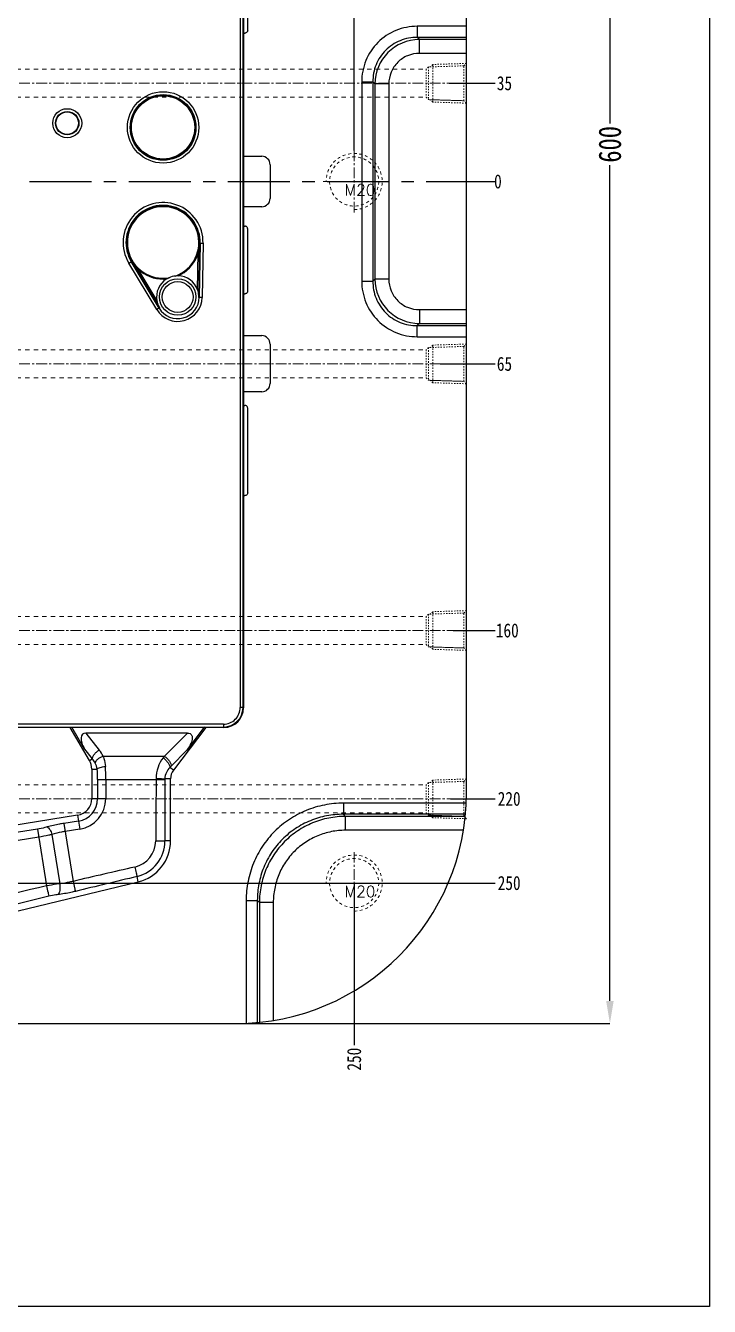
# Model space of a CAD drawing. Header units: millimetres. Extents: x -1265 to 1982, y -12197 to 1934.
# Drawn here: x 342.1 to 585.8, y -5258.4 to -4802 of the extents above; entities that cross this region are included whole.
import ezdxf

# ---------------------------------------------------------------- set-up
doc = ezdxf.new("R2010")
doc.units = ezdxf.units.MM
doc.header["$LTSCALE"] = 16.335
doc.header["$PDMODE"] = 3
doc.header["$PDSIZE"] = 0.3125
doc.linetypes.add('CENTER', pattern=[0.6, 0.375, -0.075, 0.075, -0.075])
doc.linetypes.add('HIDDEN', pattern=[0.2, 0.1, -0.1])
doc.layers.get('0').update_dxf_attribs({"linetype": 'CONTINUOUS'})
doc.layers.get('Defpoints').update_dxf_attribs({"linetype": 'CONTINUOUS'})
doc.layers.add('cool', color=153, linetype='HIDDEN', lineweight=9)
doc.layers.add('screw', color=33, linetype='CONTINUOUS', lineweight=13)
doc.layers.add('DEFAULT_2', color=8, linetype='HIDDEN')
doc.layers.add('DIM', color=3, linetype='CONTINUOUS')
doc.styles.get("Standard").update_dxf_attribs({"font": 'txt', "width": 0.8})
doc.styles.add('TXT', font='txt.shx', dxfattribs={"bigfont": 'gbcbig.shx'})
doc.dimstyles.new('11', dxfattribs={"dimtxt": 8, "dimasz": 8, "dimexe": 0, "dimexo": 0, "dimgap": 0, "dimtad": 0, "dimdsep": 46, "dimtxsty": 'Standard', "dimcen": 0, "dimclrd": 4, "dimclre": 4, "dimclrt": 6, "dimazin": 0, "dimtp": 0.01, "dimtm": 0.01, "dimtfac": 1, "dimtofl": 0, "dimtmove": 0, "dimatfit": 3, "dimfxl": 0, "dimtolj": 1, "dimarcsym": 0})

# ---------------------------------------------------------------- blocks, each defined once
blk = doc.blocks.new('cool_jt_f12')
at = {"layer": 'cool', "ltscale": 0.3}
for p, q in [((0, 7.0785), (0.856, 6.2225)), ((0, 7.0785), (12, 6.7035)), ((0.856, 6.2225), (0.856, -6.2225)), ((13.5, 5.827375), (0.856, 6.2225)), ((0.856, 6.2225), (13.5, 5.827375)), ((12, 6.7035), (12.856, 5.8475)), ((12, 6.7035), (12, -6.7035)), ((14.327375, 5), (13.5, 5.827375)), ((13.5, -5.827375), (13.5, 5.827375)), ((14.327375, -5), (14.327375, 5)), ((0.856, -6.2225), (0, -7.0785)), ((0, -7.0785), (12, -6.7035)), ((0.856, -6.2225), (13.5, -5.827375)), ((12, -6.7035), (12.856, -5.8475)), ((13.5, -5.827375), (14.327375, -5))]:
    blk.add_line(p, q, dxfattribs=at)
blk = doc.blocks.new('06')
at = {"layer": 'cool', "ltscale": 0.932966}
for p, q in [((-3287.69, 1844.03), (-2736.35, 1844.03)), ((-3287.69, 1834.03), (-2736.35, 1834.03))]:
    blk.add_line(p, q, dxfattribs=at)
at = {"layer": 'cool', "color": 1, "linetype": 'CENTER', "ltscale": 0.621977}
blk.add_line((-3302.02, 1839.03), (-2722.02, 1839.03), dxfattribs=at)
at = {"layer": 'cool', "ltscale": 0.932966}
blk.add_blockref('cool_jt_f12', (-3302.02, 1839.03), dxfattribs=at)
at = {"layer": 'cool', "ltscale": 0.932966, "rotation": 180}
blk.add_blockref('cool_jt_f12', (-2722.02, 1839.03), dxfattribs=at)
blk = doc.blocks.new('*D693')
at = {"color": 4, "lineweight": -2}
for p, q in [((417.2, -4557.53), (550.36, -4557.53)), ((550.36, -4565.53), (550.36, -4836.82)), ((550.36, -5149.53), (550.36, -4851.75)), ((387.66, -5157.53), (550.36, -5157.53))]:
    blk.add_line(p, q, dxfattribs=at)
at = {"color": 4}
for points in [[(549.02, -4565.53), (551.69, -4565.53), (550.36, -4557.53)], [(549.02, -5149.53), (551.69, -5149.53), (550.36, -5157.53)]]:
    blk.add_solid(points, dxfattribs=at)
at = {"layer": 'Defpoints', "color": 0}
for p in [(417.2, -4557.53), (387.66, -5157.53), (550.36, -5157.53)]:
    blk.add_point(p, dxfattribs=at)
at = {"color": 6, "insert": (550.36, -4844.28), "char_height": 8, "attachment_point": 5, "rotation": 90}
blk.add_mtext('\\A1;600', dxfattribs=at)
blk = doc.blocks.new('screw_m20_g')
at = {"layer": 'screw', "color": 1, "linetype": 'CENTER', "ltscale": 0.621977}
for p, q in [((0, -11), (0, 11)), ((-11, 0), (11, 0))]:
    blk.add_line(p, q, dxfattribs=at)
at = {"layer": 'screw', "linetype": 'HIDDEN', "ltscale": 0.621977}
blk.add_circle((0, 0), 8.75, dxfattribs=at)
at = {"layer": 'screw', "color": 92, "linetype": 'HIDDEN', "ltscale": 0.621977}
blk.add_arc((0, 0), 10, 270, 180, dxfattribs=at)
at = {"layer": 'screw', "color": 6, "style": 'TXT'}
blk.add_text('M20', height=4, dxfattribs=at).set_placement((-3.4, -5))
blk = doc.blocks.new('*D694')
at = {"layer": 'Defpoints', "color": 0}
for p in [(209.2, -4857.53), (486.22, -4857.53), (509.45, -4857.53)]:
    blk.add_point(p, dxfattribs=at)
at = {"layer": 'DIM', "color": 4, "lineweight": -2}
blk.add_line((486.22, -4857.53), (509.45, -4857.53), dxfattribs=at)
at = {"layer": 'DIM', "color": 6, "insert": (510.45, -4857.53), "char_height": 5, "attachment_point": 5}
blk.add_mtext('\\A1;0', dxfattribs=at)
blk = doc.blocks.new('*D695')
at = {"layer": 'Defpoints', "color": 0}
for p in [(493.05, -4822.53), (509.45, -4822.53), (209.2, -4857.53)]:
    blk.add_point(p, dxfattribs=at)
at = {"layer": 'DIM', "color": 4, "lineweight": -2}
blk.add_line((493.05, -4822.53), (509.45, -4822.53), dxfattribs=at)
at = {"layer": 'DIM', "color": 6, "insert": (512.78, -4822.53), "char_height": 5, "attachment_point": 5}
blk.add_mtext('\\A1;35', dxfattribs=at)
blk = doc.blocks.new('*D696')
at = {"layer": 'Defpoints', "color": 0}
for p in [(209.2, -4857.53), (489.88, -4922.53), (509.45, -4922.53)]:
    blk.add_point(p, dxfattribs=at)
at = {"layer": 'DIM', "color": 4, "lineweight": -2}
blk.add_line((489.88, -4922.53), (509.45, -4922.53), dxfattribs=at)
at = {"layer": 'DIM', "color": 6, "insert": (512.78, -4922.53), "char_height": 5, "attachment_point": 5}
blk.add_mtext('\\A1;65', dxfattribs=at)
blk = doc.blocks.new('*D697')
at = {"layer": 'Defpoints', "color": 0}
for p in [(209.2, -4857.53), (494.45, -5017.53), (509.45, -5017.53)]:
    blk.add_point(p, dxfattribs=at)
at = {"layer": 'DIM', "color": 4, "lineweight": -2}
blk.add_line((494.45, -5017.53), (509.45, -5017.53), dxfattribs=at)
at = {"layer": 'DIM', "color": 6, "insert": (513.78, -5017.53), "char_height": 5, "attachment_point": 5}
blk.add_mtext('\\A1;160', dxfattribs=at)
blk = doc.blocks.new('*D698')
at = {"layer": 'Defpoints', "color": 0}
for p in [(209.2, -4857.53), (493.54, -5077.53), (509.45, -5077.53)]:
    blk.add_point(p, dxfattribs=at)
at = {"layer": 'DIM', "color": 4, "lineweight": -2}
blk.add_line((493.54, -5077.53), (509.45, -5077.53), dxfattribs=at)
at = {"layer": 'DIM', "color": 6, "insert": (514.45, -5077.53), "char_height": 5, "attachment_point": 5}
blk.add_mtext('\\A1;220', dxfattribs=at)
blk = doc.blocks.new('*D699')
at = {"layer": 'Defpoints', "color": 0}
for p in [(209.2, -4857.53), (305.2, -5107.53), (509.45, -5107.53)]:
    blk.add_point(p, dxfattribs=at)
at = {"layer": 'DIM', "color": 4, "lineweight": -2}
blk.add_line((305.2, -5107.53), (509.45, -5107.53), dxfattribs=at)
at = {"layer": 'DIM', "color": 6, "insert": (514.45, -5107.53), "char_height": 5, "attachment_point": 5}
blk.add_mtext('\\A1;250', dxfattribs=at)
blk = doc.blocks.new('*D702')
at = {"layer": 'Defpoints', "color": 0}
for p in [(209.2, -4857.53), (459.2, -5107.53), (459.2, -5165.28)]:
    blk.add_point(p, dxfattribs=at)
at = {"layer": 'DIM', "color": 4, "lineweight": -2}
blk.add_line((459.2, -5107.53), (459.2, -5165.28), dxfattribs=at)
at = {"layer": 'DIM', "color": 6, "insert": (459.2, -5170.28), "char_height": 5, "attachment_point": 5, "rotation": 90}
blk.add_mtext('\\A1;250', dxfattribs=at)
blk = doc.blocks.new('*D703')
at = {"layer": 'Defpoints', "color": 0}
for p in [(494.78, -4722.53), (508.4, -4722.53), (209.2, -4857.53)]:
    blk.add_point(p, dxfattribs=at)
at = {"layer": 'DIM', "color": 4, "lineweight": -2}
blk.add_line((494.78, -4722.53), (508.4, -4722.53), dxfattribs=at)
at = {"layer": 'DIM', "color": 6, "insert": (513.07, -4722.53), "char_height": 5, "attachment_point": 5}
blk.add_mtext('\\A1;135', dxfattribs=at)
blk = doc.blocks.new('*D704')
at = {"layer": 'Defpoints', "color": 0}
for p in [(213.46, -4607.53), (511.85, -4607.53), (209.2, -4857.53)]:
    blk.add_point(p, dxfattribs=at)
at = {"layer": 'DIM', "color": 4, "lineweight": -2}
blk.add_line((213.46, -4607.53), (511.85, -4607.53), dxfattribs=at)
at = {"layer": 'DIM', "color": 6, "insert": (516.85, -4607.53), "char_height": 5, "attachment_point": 5}
blk.add_mtext('\\A1;250', dxfattribs=at)
blk = doc.blocks.new('*D706')
at = {"layer": 'Defpoints', "color": 0}
for p in [(459.2, -4551.38), (459.2, -4846.53), (209.2, -4857.53)]:
    blk.add_point(p, dxfattribs=at)
at = {"layer": 'DIM', "color": 4, "lineweight": -2}
blk.add_line((459.2, -4846.53), (459.2, -4551.38), dxfattribs=at)
at = {"layer": 'DIM', "color": 6, "insert": (459.2, -4546.38), "char_height": 5, "attachment_point": 5, "rotation": 90}
blk.add_mtext('\\A1;250', dxfattribs=at)

msp = doc.modelspace()

# ---------------------------------------------------------------- linework, layer by layer
at = {"color": 7, "linetype": 'Continuous'}
for p, q in [((499.202, -5075.525), (499.202, -4639.525)), ((418.612, -4677.584), (418.612, -5044.903)), ((419.617, -5044.903), (419.617, -4677.584)), ((419.749, -4730.452), (419.749, -4848.525)), ((421.257, -4803.632), (421.257, -4749.362)), ((419.749, -4804.637), (420.252, -4804.637)), ((499.202, -4802.212), (481.694, -4802.212)), ((481.694, -4802.212), (481.694, -4806.173)), ((499.202, -4806.173), (481.694, -4806.173)), ((482.441, -4806.92), (481.694, -4806.173)), ((499.202, -4806.92), (482.441, -4806.92)), ((482.441, -4811.872), (482.441, -4806.92)), ((499.202, -4811.872), (482.441, -4811.872)), ((461.888, -4822.017), (465.849, -4822.017)), ((461.888, -4822.017), (461.888, -4893.033)), ((465.849, -4822.017), (465.849, -4893.033)), ((466.597, -4822.765), (465.849, -4822.017)), ((471.548, -4822.765), (466.597, -4822.765)), ((466.597, -4822.765), (466.597, -4892.286)), ((471.548, -4822.765), (471.548, -4892.286)), ((419.718, -4848.525), (419.718, -4866.525)), ((419.749, -4848.525), (426.249, -4848.525)), ((429.249, -4851.525), (429.249, -4863.525)), ((426.249, -4866.525), (419.749, -4866.525)), ((419.749, -4866.525), (419.749, -4912.452)), ((419.749, -4873.429), (420.252, -4873.429)), ((421.257, -4896.544), (421.257, -4874.434)), ((403.405, -4896.131), (403.625, -4882.996)), ((403.862, -4898.8), (404.187, -4879.478)), ((404.343, -4879.48), (404.018, -4898.803)), ((404.187, -4879.478), (405.347, -4879.497)), ((405.347, -4879.497), (405.023, -4898.819)), ((378.893, -4886.585), (379.889, -4885.988)), ((388.836, -4903.157), (378.893, -4886.585)), ((389.697, -4902.64), (379.755, -4886.069)), ((379.889, -4885.988), (389.831, -4902.56)), ((382.134, -4888.755), (388.893, -4900.02)), ((466.597, -4892.286), (465.849, -4893.033)), ((471.548, -4892.286), (466.597, -4892.286)), ((461.888, -4893.033), (465.849, -4893.033)), ((405.023, -4898.819), (403.862, -4898.8)), ((419.749, -4897.549), (420.252, -4897.549)), ((389.831, -4902.56), (388.836, -4903.157)), ((482.441, -4903.179), (499.202, -4903.179)), ((482.441, -4903.179), (482.441, -4908.13)), ((482.441, -4908.13), (481.694, -4908.878)), ((481.694, -4908.878), (499.202, -4908.878)), ((481.694, -4912.839), (481.694, -4908.878)), ((482.441, -4908.13), (499.202, -4908.13)), ((419.718, -4912.452), (419.718, -4932.452)), ((419.749, -4912.452), (426.249, -4912.452)), ((481.694, -4912.839), (499.202, -4912.839)), ((429.249, -4915.452), (429.249, -4929.452)), ((426.249, -4932.452), (419.749, -4932.452)), ((419.749, -4932.452), (419.749, -5045.035)), ((419.749, -4937.297), (420.252, -4937.297)), ((421.257, -4968.452), (421.257, -4938.302)), ((419.749, -4969.457), (420.252, -4969.457)), ((419.617, -5044.903), (418.612, -5044.903)), ((419.617, -5044.903), (419.749, -5045.035)), ((412.584, -5050.931), (203.652, -5050.931)), ((204.75, -5051.936), (412.584, -5051.936)), ((357.973, -5052.068), (337.899, -5052.068)), ((357.973, -5052.068), (358.563, -5052.015)), ((364.872, -5063.856), (357.973, -5052.068)), ((358.563, -5052.015), (405.751, -5052.015)), ((363.105, -5059.775), (358.563, -5052.015)), ((406.384, -5052.068), (394.794, -5067.318)), ((405.751, -5052.015), (399.533, -5060.197)), ((406.384, -5052.068), (405.751, -5052.015)), ((412.717, -5052.068), (406.384, -5052.068)), ((412.584, -5050.931), (412.584, -5051.936)), ((412.717, -5052.068), (412.584, -5051.936)), ((399.827, -5054.068), (363.562, -5054.068)), ((363.562, -5054.068), (368.374, -5060.142)), ((399.827, -5054.068), (391.556, -5062.289)), ((363.105, -5059.775), (365.873, -5063.27)), ((399.533, -5060.197), (393.979, -5065.878)), ((364.872, -5063.856), (365.873, -5063.27)), ((369.715, -5062.289), (391.556, -5062.289)), ((365.694, -5066.886), (367.619, -5066.886)), ((365.694, -5066.886), (365.694, -5077.433)), ((388.625, -5070.271), (388.622, -5070.609)), ((393.775, -5070.344), (391.735, -5070.344)), ((394.794, -5067.318), (393.521, -5066.351)), ((393.775, -5092.496), (393.775, -5070.344)), ((367.778, -5070.609), (388.622, -5070.609)), ((367.778, -5070.609), (367.778, -5077.433)), ((370.675, -5070.609), (370.675, -5077.433)), ((365.694, -5077.433), (370.675, -5077.433)), ((499.126, -5079.048), (455.384, -5079.048)), ((455.384, -5079.048), (455.384, -5083.009)), ((360.644, -5083.357), (326.73, -5088.795)), ((360.644, -5083.357), (361.433, -5088.275)), ((498.859, -5083.009), (455.384, -5083.009)), ((456.131, -5083.757), (455.384, -5083.009)), ((498.787, -5083.757), (456.131, -5083.757)), ((456.131, -5088.708), (456.131, -5083.757)), ((346.304, -5088.309), (325.123, -5091.706)), ((346.304, -5088.309), (349.55, -5108.554)), ((360.974, -5085.414), (355.69, -5086.262)), ((355.69, -5086.262), (359.001, -5106.911)), ((361.433, -5088.275), (356.149, -5089.123)), ((498.135, -5088.708), (456.131, -5088.708)), ((346.763, -5091.171), (210.867, -5112.962)), ((351.466, -5090.213), (354.28, -5107.761)), ((393.775, -5092.496), (391.777, -5092.496)), ((382.276, -5107.082), (381.817, -5105.17)), ((259.532, -5136.552), (382.276, -5107.082)), ((420.724, -5113.708), (424.686, -5113.708)), ((420.724, -5113.708), (420.724, -5157.45)), ((425.433, -5114.455), (424.686, -5113.708)), ((424.686, -5113.708), (424.686, -5157.183)), ((430.384, -5114.455), (425.433, -5114.455)), ((425.433, -5114.455), (425.433, -5157.111)), ((430.384, -5114.455), (430.384, -5156.459)), ((260.669, -5157.525), (417.202, -5157.525))]:
    msp.add_line(p, q, dxfattribs=at)
at = {"color": 1, "linetype": 'CENTER', "ltscale": 3.607469}
msp.add_line((-80.798, -4857.526), (499.202, -4857.526), dxfattribs=at)
msp.add_lwpolyline([(-345.378, -4480.811), (585.813, -4480.811), (585.813, -5258.366), (-345.378, -5258.366)], close=True)
at = {"color": 7, "linetype": 'Continuous'}
for centre, radius in [((391.107, -4838.254), 12.721), ((391.107, -4838.254), 11.717), ((391.107, -4838.254), 11.568), ((391.107, -4838.254), 11.266), ((356.937, -4836.747), 5.166), ((356.937, -4836.747), 4.162), ((356.937, -4836.747), 4.02), ((396.309, -4898.673), 6.501), ((396.309, -4898.673), 5.497)]:
    msp.add_circle(centre, radius, dxfattribs=at)
for centre, radius, start, end in [((482.515, -4822.839), 15.918, 90.26585, 179.73414), ((426.249, -4851.525), 3, 0, 90), ((391.107, -4879.258), 14.243, 359.03799, 210.96201), ((426.249, -4863.525), 3, 270, 0), ((391.107, -4879.258), 13.238, 359.03799, 210.96201), ((391.107, -4879.258), 13.047, 294.23656, 275.76344), ((391.107, -4879.258), 12.746, 290.43879, 279.54868), ((396.309, -4898.673), 7.537, 121.76418, 190.29068), ((403.976, -4926.851), 36.491, 108.46711, 108.59275), ((396.309, -4898.673), 7.509, 95.74235, 114.27933), ((403.758, -4926.91), 36.491, 101.40725, 101.53289), ((396.309, -4898.673), 7.537, 19.70932, 88.23582), ((482.515, -4892.212), 15.918, 180.26585, 269.73414), ((396.309, -4898.673), 8.715, 210.96201, 359.03799), ((396.309, -4898.673), 7.711, 210.96201, 359.03799), ((426.249, -4915.452), 3, 0, 90), ((426.249, -4929.452), 3, 270, 0), ((412.585, -5044.904), 6.027, 269.98756, 0.01244), ((412.584, -5044.902), 7.033, 271.27112, 358.72892), ((412.679, -5044.903), 6.938, 358.71415, 359.99731), ((412.584, -5045.001), 6.935, 269.9999, 271.2837), ((359.481, -5067.186), 11.345, 25.57163, 38.38194), ((359.694, -5066.886), 6, 0, 30.33885), ((359.586, -5068.845), 8.403, 29.03332, 41.56898), ((361.892, -5067.567), 5.767, 6.78302, 29.04862), ((438.333, -5099.637), 59.858, 141.39498, 142.11205), ((437.8, -5108.657), 61.24, 135.68894, 136.30508), ((325.34, -5070.553), 42.437, 359.92396, 4.9569), ((304.469, -5070.537), 66.206, 359.93738, 3.96816), ((435.099, -5070.507), 43.364, 179.78441, 180.13542), ((398.775, -5070.344), 5, 142.7648, 180), ((359.694, -5077.433), 6, 279.11013, 0), ((359.694, -5077.433), 8.084, 279.11013, 0), ((359.694, -5077.433), 10.981, 279.11013, 0), ((417.202, -5075.525), 82, 270, 0), ((378.836, -5092.422), 9.625, 283.04225, 359.5575), ((378.759, -5092.516), 13.018, 283.58789, 0.08536), ((378.775, -5092.496), 15, 283.5008, 0), ((2315.087, -13477.112), 8595.728, 103.0031529, 103.1537485), ((4433.178, -22894.724), 18248.942, 102.9307615, 103.226109)]:
    msp.add_arc(centre, radius, start, end, dxfattribs=at)
for centre, major_axis, ratio, start_param, end_param in [((412.712, -5045.03), (-4.978, 4.978), 0.999315, 2.3565371, 3.9266482), ((366.529, -5059.476), (-4.022, 5.077), 0.4631317, -0.3516608, 1.2744525)]:
    msp.add_ellipse(centre, major_axis=major_axis, ratio=ratio, start_param=start_param, end_param=end_param, dxfattribs=at)
for points, knots in [([(421.257, -4803.632), (421.252, -4803.762), (421.203, -4804.025), (420.983, -4804.363), (420.645, -4804.583), (420.382, -4804.633), (420.252, -4804.637)], [0, 0, 0, 0, 0.2499132, 0.5, 0.7500868, 1, 1, 1, 1]), ([(481.694, -4802.212), (479.115, -4802.212), (473.9, -4803.225), (467.298, -4807.624), (462.901, -4814.226), (461.888, -4819.439), (461.888, -4822.017)], [0, 0, 0, 0, 0.2500714, 0.5000706, 0.7499946, 1, 1, 1, 1]), ([(481.694, -4806.173), (479.627, -4806.163), (475.444, -4806.953), (470.141, -4810.467), (466.628, -4815.769), (465.84, -4819.952), (465.849, -4822.017)], [0, 0, 0, 0, 0.2500449, 0.5000715, 0.7500218, 1, 1, 1, 1]), ([(482.441, -4811.872), (481.023, -4811.872), (478.155, -4812.429), (474.523, -4814.848), (472.105, -4818.48), (471.548, -4821.347), (471.548, -4822.765)], [0, 0, 0, 0, 0.2500753, 0.5000769, 0.7499986, 1, 1, 1, 1]), ([(421.257, -4874.434), (421.252, -4874.303), (421.203, -4874.04), (420.983, -4873.703), (420.645, -4873.483), (420.382, -4873.433), (420.252, -4873.429)], [0, 0, 0, 0, 0.2499132, 0.5, 0.7500868, 1, 1, 1, 1]), ([(403.625, -4882.996), (403.711, -4882.709), (404.015, -4881.558), (404.166, -4880.367), (404.187, -4879.478)], [0, 0, 0, 0, 0.2525319, 1, 1, 1, 1]), ([(379.889, -4885.988), (380.042, -4886.241), (380.696, -4887.236), (381.484, -4888.141), (382.134, -4888.755)], [0, 0, 0, 0, 0.2483808, 1, 1, 1, 1]), ([(393.224, -4891.827), (393.147, -4891.861), (392.997, -4891.932), (392.777, -4892.043), (392.604, -4892.139), (392.484, -4892.202), (392.437, -4892.233), (392.417, -4892.239)], [0, 0, 0, 0, 0.2767444, 0.551279, 0.814704, 0.930125, 1, 1, 1, 1]), ([(396.309, -4891.159), (396.249, -4891.161), (395.998, -4891.166), (395.747, -4891.182), (395.557, -4891.201)], [0, 0, 0, 0, 0.2395551, 1, 1, 1, 1]), ([(396.462, -4891.155), (396.444, -4891.159), (396.392, -4891.156), (396.341, -4891.159), (396.309, -4891.159)], [0, 0, 0, 0, 0.3739837, 1, 1, 1, 1]), ([(471.548, -4892.286), (471.548, -4893.704), (472.105, -4896.572), (474.524, -4900.204), (478.156, -4902.622), (481.023, -4903.179), (482.441, -4903.179)], [0, 0, 0, 0, 0.2500753, 0.5000769, 0.7499986, 1, 1, 1, 1]), ([(403.862, -4898.8), (403.864, -4898.576), (403.831, -4897.671), (403.635, -4896.773), (403.405, -4896.131)], [0, 0, 0, 0, 0.2472542, 1, 1, 1, 1]), ([(421.257, -4896.544), (421.252, -4896.675), (421.203, -4896.938), (420.983, -4897.275), (420.645, -4897.495), (420.382, -4897.545), (420.252, -4897.549)], [0, 0, 0, 0, 0.2499132, 0.5, 0.7500868, 1, 1, 1, 1]), ([(461.888, -4893.033), (461.888, -4895.612), (462.901, -4900.827), (467.3, -4907.429), (473.902, -4911.826), (479.115, -4912.838), (481.694, -4912.839)], [0, 0, 0, 0, 0.2500714, 0.5000706, 0.7499946, 1, 1, 1, 1]), ([(465.849, -4893.033), (465.84, -4895.1), (466.629, -4899.283), (470.143, -4904.586), (475.446, -4908.098), (479.628, -4908.887), (481.694, -4908.878)], [0, 0, 0, 0, 0.2500449, 0.5000715, 0.7500218, 1, 1, 1, 1]), ([(388.893, -4900.02), (388.934, -4900.246), (389.133, -4901.13), (389.489, -4901.978), (389.831, -4902.56)], [0, 0, 0, 0, 0.2543489, 1, 1, 1, 1]), ([(421.257, -4938.302), (421.252, -4938.171), (421.203, -4937.908), (420.983, -4937.571), (420.645, -4937.351), (420.382, -4937.301), (420.252, -4937.297)], [0, 0, 0, 0, 0.2499132, 0.5, 0.7500868, 1, 1, 1, 1]), ([(421.257, -4968.452), (421.252, -4968.582), (421.203, -4968.845), (420.983, -4969.183), (420.645, -4969.403), (420.382, -4969.453), (420.252, -4969.457)], [0, 0, 0, 0, 0.2499132, 0.5, 0.7500868, 1, 1, 1, 1]), ([(399.827, -5054.068), (400.143, -5054.069), (400.641, -5054.149), (401.152, -5054.551), (401.4, -5054.972), (401.505, -5055.444), (401.516, -5056.084), (401.357, -5056.869), (401.023, -5057.763), (400.45, -5058.898), (399.917, -5059.692), (399.533, -5060.197)], [0, 0, 0, 0, 0.124544, 0.1875496, 0.2500152, 0.3130372, 0.375638, 0.5005013, 0.6254199, 0.7503286, 1, 1, 1, 1]), ([(365.873, -5063.27), (365.851, -5063.017), (366.016, -5062.419), (366.56, -5061.594), (367.366, -5060.788), (368.023, -5060.334), (368.374, -5060.142)], [0, 0, 0, 0, 0.1831226, 0.4271704, 0.7110631, 1, 1, 1, 1]), ([(366.934, -5064.767), (366.959, -5064.523), (367.196, -5063.992), (367.821, -5063.31), (368.686, -5062.709), (369.36, -5062.406), (369.715, -5062.289)], [0, 0, 0, 0, 0.1901326, 0.4318094, 0.7109108, 1, 1, 1, 1]), ([(369.715, -5062.289), (369.822, -5062.569), (370.227, -5063.756), (370.45, -5065.004), (370.517, -5065.955)], [0, 0, 0, 0, 0.2394245, 1, 1, 1, 1]), ([(391.092, -5062.877), (390.308, -5063.886), (389.067, -5066.272), (388.641, -5068.917), (388.625, -5070.271)], [0, 0, 0, 0, 0.4855779, 1, 1, 1, 1]), ([(391.092, -5062.877), (391.438, -5063.127), (392.081, -5063.685), (392.861, -5064.602), (393.333, -5065.399), (393.514, -5065.982), (393.534, -5066.239), (393.521, -5066.351)], [0, 0, 0, 0, 0.2931763, 0.5818019, 0.8258025, 0.9223152, 1, 1, 1, 1]), ([(391.556, -5062.289), (391.909, -5062.536), (392.565, -5063.099), (393.356, -5064.047), (393.873, -5064.971), (394.02, -5065.616), (393.979, -5065.878)], [0, 0, 0, 0, 0.2892377, 0.5767667, 0.8224254, 1, 1, 1, 1]), ([(367.619, -5066.886), (367.721, -5066.753), (368.073, -5066.519), (368.728, -5066.262), (369.573, -5066.061), (370.192, -5065.981), (370.517, -5065.955)], [0, 0, 0, 0, 0.1626485, 0.3959096, 0.6841559, 1, 1, 1, 1]), ([(388.625, -5070.271), (389.279, -5070.28), (390.315, -5070.303), (391.352, -5070.321), (391.735, -5070.344)], [0, 0, 0, 0, 0.6301526, 1, 1, 1, 1]), ([(393.521, -5066.351), (393.005, -5066.839), (392.091, -5068.06), (391.74, -5069.566), (391.735, -5070.344)], [0, 0, 0, 0, 0.4772911, 1, 1, 1, 1]), ([(388.622, -5070.609), (389.276, -5070.615), (390.314, -5070.617), (391.352, -5070.622), (391.735, -5070.609)], [0, 0, 0, 0, 0.6302285, 1, 1, 1, 1]), ([(455.384, -5079.048), (453.117, -5079.048), (448.571, -5079.487), (442.018, -5081.453), (435.973, -5084.662), (430.678, -5088.998), (426.341, -5094.293), (423.13, -5100.339), (421.164, -5106.893), (420.725, -5111.44), (420.724, -5113.708)], [0, 0, 0, 0, 0.1250013, 0.249985, 0.374969, 0.4999505, 0.6249343, 0.7499381, 0.8749727, 1, 1, 1, 1]), ([(455.384, -5083.009), (453.374, -5083.004), (449.344, -5083.383), (443.53, -5085.112), (438.166, -5087.948), (433.469, -5091.789), (429.627, -5096.486), (426.789, -5101.851), (425.06, -5107.666), (424.681, -5111.698), (424.686, -5113.708)], [0, 0, 0, 0, 0.1249933, 0.2499755, 0.3749627, 0.4999502, 0.62494, 0.7499472, 0.8749807, 1, 1, 1, 1]), ([(456.131, -5083.757), (454.126, -5083.763), (450.105, -5084.165), (444.312, -5085.92), (438.969, -5088.772), (434.287, -5092.612), (430.447, -5097.294), (427.596, -5102.636), (425.841, -5108.429), (425.439, -5112.45), (425.433, -5114.455)], [0, 0, 0, 0, 0.1249838, 0.2500062, 0.3750047, 0.5000216, 0.6250268, 0.750001, 0.8750102, 1, 1, 1, 1]), ([(349.824, -5087.541), (349.545, -5087.62), (348.384, -5087.928), (347.204, -5088.165), (346.304, -5088.309)], [0, 0, 0, 0, 0.2407254, 1, 1, 1, 1]), ([(355.69, -5086.262), (355.182, -5086.343), (353.21, -5086.687), (351.256, -5087.137), (349.824, -5087.541)], [0, 0, 0, 0, 0.2567111, 1, 1, 1, 1]), ([(349.824, -5087.541), (349.998, -5087.608), (350.353, -5087.892), (350.982, -5088.76), (351.306, -5089.602), (351.466, -5090.213)], [0, 0, 0, 0, 0.1747178, 0.4102375, 1, 1, 1, 1]), ([(456.131, -5088.708), (454.447, -5088.708), (451.07, -5089.034), (446.201, -5090.494), (441.71, -5092.879), (437.776, -5096.101), (434.555, -5100.035), (432.17, -5104.526), (430.711, -5109.394), (430.384, -5112.771), (430.384, -5114.455)], [0, 0, 0, 0, 0.1249974, 0.2500225, 0.3750154, 0.5000218, 0.6250164, 0.7499847, 0.8749966, 1, 1, 1, 1]), ([(351.466, -5090.213), (351.093, -5090.307), (349.536, -5090.678), (347.963, -5090.978), (346.763, -5091.171)], [0, 0, 0, 0, 0.240661, 1, 1, 1, 1]), ([(356.149, -5089.123), (355.742, -5089.188), (354.164, -5089.469), (352.603, -5089.856), (351.466, -5090.213)], [0, 0, 0, 0, 0.2567176, 1, 1, 1, 1]), ([(388.461, -5092.496), (389.157, -5092.502), (390.263, -5092.504), (391.368, -5092.51), (391.777, -5092.496)], [0, 0, 0, 0, 0.6302285, 1, 1, 1, 1]), ([(381.008, -5101.798), (381.172, -5102.508), (381.439, -5103.632), (381.703, -5104.758), (381.817, -5105.17)], [0, 0, 0, 0, 0.6302279, 1, 1, 1, 1]), ([(359.001, -5106.911), (358.603, -5107.013), (357.047, -5107.385), (355.464, -5107.651), (354.28, -5107.761)], [0, 0, 0, 0, 0.2568315, 1, 1, 1, 1]), ([(359.001, -5106.911), (359.177, -5107.663), (359.461, -5108.855), (359.743, -5110.048), (359.859, -5110.486)], [0, 0, 0, 0, 0.6302321, 1, 1, 1, 1]), ([(354.28, -5107.761), (353.899, -5107.809), (352.314, -5108.026), (350.739, -5108.308), (349.55, -5108.554)], [0, 0, 0, 0, 0.2406453, 1, 1, 1, 1]), ([(349.55, -5108.554), (349.727, -5109.325), (349.972, -5110.379), (350.27, -5111.599), (350.383, -5112.05), (350.43, -5112.218)], [0, 0, 0, 0, 0.6302196, 0.8607812, 1, 1, 1, 1]), ([(354.28, -5107.761), (354.373, -5108.545), (354.386, -5109.671), (354.069, -5110.971), (353.796, -5111.467), (353.628, -5111.628)], [0, 0, 0, 0, 0.5906924, 0.8256406, 1, 1, 1, 1]), ([(359.859, -5110.486), (359.333, -5110.613), (357.273, -5111.081), (355.187, -5111.438), (353.628, -5111.628)], [0, 0, 0, 0, 0.256535, 1, 1, 1, 1]), ([(353.628, -5111.628), (353.369, -5111.66), (352.294, -5111.809), (351.23, -5112.024), (350.43, -5112.218)], [0, 0, 0, 0, 0.2410008, 1, 1, 1, 1])]:
    msp.add_open_spline(points, degree=3, knots=knots, dxfattribs=at)
for points in [[(388.622, -5070.609), (388.56, -5077.905), (388.523, -5085.201), (388.461, -5092.496)], [(391.735, -5070.609), (391.751, -5077.905), (391.761, -5085.201), (391.777, -5092.496)], [(381.817, -5105.17), (374.499, -5106.944), (367.179, -5108.716), (359.859, -5110.486)], [(350.43, -5112.218), (319.96, -5119.617), (289.484, -5126.995), (259.005, -5134.353)]]:
    msp.add_open_spline(points, degree=3, dxfattribs=at)
at = {"layer": 'DEFAULT_2', "color": 8, "linetype": 'HIDDEN'}
for p, q in [((419.749, -4848.525), (419.718, -4848.525)), ((419.749, -4866.525), (419.718, -4866.525)), ((419.749, -4912.452), (419.718, -4912.452)), ((419.749, -4932.452), (419.718, -4932.452))]:
    msp.add_line(p, q, dxfattribs=at)

# ---------------------------------------------------------------- block references
for p in [(3221.222, -6661.554), (3221.222, -6761.554), (3221.222, -6856.554), (3221.222, -6916.554)]:
    msp.add_blockref('06', p)
at = {"layer": 'screw'}
for p in [(459.202, -4857.525), (459.202, -5107.525)]:
    msp.add_blockref('screw_m20_g', p, dxfattribs=at)

# ---------------------------------------------------------------- dimensions: what is measured, and where the dimension line sits
dim = msp.add_linear_dim(base=(550.356, -5157.525), p1=(417.202, -4557.525), p2=(387.659, -5157.525), angle=90, dimstyle='11', override={"dimfxl": 1.25, "dimarcsym": 1})
dim.commit()
dim.dimension.update_dxf_attribs({"geometry": '*D693', "text_midpoint": (550.356, -4844.282), "dimtype": 160})
at = {"layer": 'DIM'}
for feature_location, offset, dtype, origin, picture, middle in [((459.202, -4846.525), (0, 295.149), 1, (209.202, -4857.526), '*D706', (459.202, -4546.377)), ((213.458, -4607.525), (298.393, 0), 0, (209.202, -4857.526), '*D704', (516.852, -4607.525)), ((494.778, -4722.525), (13.625, 0), 0, (209.202, -4857.526), '*D703', (513.07, -4722.525)), ((493.054, -4822.525), (16.395, 0), 0, (209.202, -4857.526), '*D695', (512.783, -4822.525)), ((486.223053334, -4857.525535801), (23.226644617, 0), 0, (209.20158961, -4857.525535801), '*D694', (510.449697951, -4857.525535801)), ((489.881, -4922.525), (19.569, 0), 0, (209.202, -4857.526), '*D696', (512.783, -4922.525)), ((494.452, -5017.525), (14.997, 0), 0, (209.202, -4857.526), '*D697', (513.783, -5017.525)), ((493.543, -5077.525), (15.906, 0), 0, (209.202, -4857.526), '*D698', (514.45, -5077.525)), ((305.202, -5107.525), (204.248, 0), 0, (209.202, -4857.526), '*D699', (514.45, -5107.525)), ((459.202, -5107.525), (0, -57.751), 1, (209.202, -4857.526), '*D702', (459.202, -5170.276))]:
    dim = msp.add_ordinate_dim(feature_location=feature_location, offset=offset, dtype=dtype, origin=origin, dimstyle='11', override={"dimtxt": 5, "dimasz": 2, "dimfxl": 1.25, "dimarcsym": 1}, dxfattribs=at)
    dim.commit()
    dim.dimension.update_dxf_attribs({"geometry": picture, "text_midpoint": middle})

doc.saveas('drawing.dxf')
